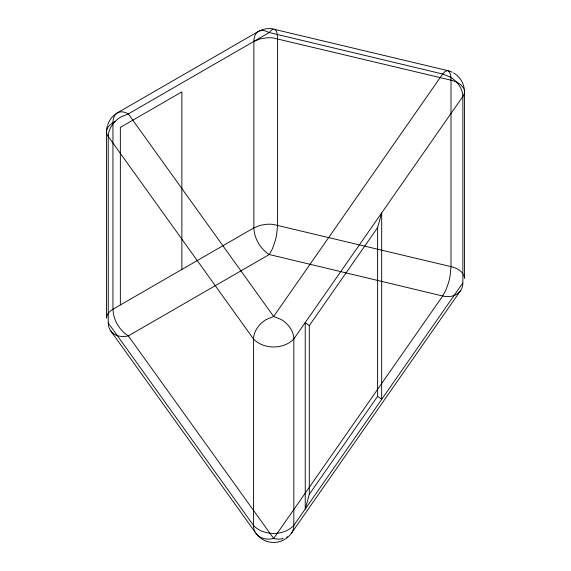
<?xml version="1.0" encoding="UTF-8"?>
<svg xmlns="http://www.w3.org/2000/svg" width="571" height="571" viewBox="0 0 571 571"><rect width="100%" height="100%" fill="white"/><g stroke="black" fill="none" stroke-linecap="round" stroke-linejoin="round"><path stroke-width="0.86" d="M462.817 282.93A13.554 13.554 0 0 1 460.569 290.703C456.572 296.221 448.977 297.584 442.682 295.999L269.248 254.523C260.269 248.863 254.273 238.492 253.867 227.886L253.867 41.419C253.845 37.707 254.966 33.461 258.377 31.462A21.748 21.748 0 0 1 273.045 28.885M108.226 136.469C108.283 130.502 111.445 124.97 115.656 120.909A28.736 28.736 0 0 1 120.924 116.919L128.318 113.907L269.248 32.54L271.496 30.07L273.416 29.121L447.743 70.618C451.111 72.281 450.776 76.971 451.004 80.176L451.004 266.636L450.076 276.093A69.148 69.148 0 0 1 448.563 282.595L445.744 290.482L442.682 295.999L273.652 538.46C267.478 540.038 259.905 538.846 255.979 533.378L110.646 330.809A13.511 13.511 0 0 1 108.269 322.936L108.226 136.469L253.56 339.046C263.595 349.638 283.887 349.645 293.829 338.924L462.86 96.463A8.322 8.322 0 0 0 464.487 91.774A7.466 7.466 0 0 0 464.095 89.583M377.617 227.615L381.678 212.912L381.678 399.379L377.617 396.324L377.617 227.615L309.296 325.62L309.296 494.329L305.235 509.032L305.235 322.565L309.296 325.62M309.296 494.329L377.617 396.324M460.526 290.675L291.495 533.136A21.748 21.748 0 0 1 284.858 539.345L282.866 540.402A21.748 21.748 0 0 1 269.191 541.986L266.85 541.358A21.748 21.748 0 0 1 255.979 533.378M287.541 536.811L286.656 537.304M258.377 31.462L117.448 112.83C114.036 114.828 112.915 119.075 112.944 122.786L112.944 309.246C113.351 319.853 119.339 330.231 128.318 335.884L273.652 538.46A21.291 21.291 0 0 0 282.559 538.76M115.121 121.53C111.167 123.536 106.634 126.748 106.57 131.665L106.57 318.126C106.599 314.178 109.711 311.081 112.944 309.246L253.867 227.886L260.326 225.309L266.636 224.296A37.465 37.465 0 0 1 273.109 224.403L451.004 266.636C455.472 267.742 460.069 269.726 462.86 273.552M253.867 41.419L260.326 38.849L266.636 37.836A37.465 37.465 0 0 1 273.109 37.943L451.004 80.176C455.851 81.389 461.025 83.651 463.545 88.234M259.398 30.977L262.175 30.449L264.673 30.706L269.248 32.54L442.682 74.016L450.105 76.992A28.6 28.6 0 0 1 455.401 80.946C459.626 84.979 462.803 90.504 462.86 96.463L462.86 282.923L293.829 525.391C283.887 536.105 263.595 536.098 253.56 525.506L108.226 322.936M282.545 538.71L283.13 538.581M274.308 29.15C277.677 30.805 277.342 35.495 277.57 38.7L277.57 225.16L276.642 234.617A69.148 69.148 0 0 1 275.136 241.119L272.31 249.006L269.248 254.523L128.318 335.884C122.144 337.468 114.571 336.269 110.646 330.809M464.43 91.774L464.43 278.241A7.823 7.823 0 0 0 463.531 274.701M181.871 269.455L181.871 91.874L120.353 127.39L120.353 304.971M452.218 72.231A21.748 21.748 0 0 0 447.743 70.618L445.252 71.304L442.682 74.016L273.652 316.477L266.257 319.496A28.736 28.736 0 0 0 260.99 323.479C256.779 327.54 253.617 333.079 253.56 339.046L253.56 525.506A13.832 13.832 0 0 0 254.98 531.787M453.595 72.967A21.748 21.748 0 0 1 464.359 90.054M108.262 136.448A8.372 8.372 0 0 1 106.513 131.665A21.748 21.748 0 0 1 107.448 125.541M107.776 124.521A21.748 21.748 0 0 1 117.448 112.83C120.881 110.881 125.12 112.03 128.318 113.907L273.652 316.477L281.082 319.453A28.6 28.6 0 0 1 286.371 323.407C290.596 327.44 293.772 332.964 293.829 338.924L293.829 525.391A13.554 13.554 0 0 1 291.538 533.171"/></g></svg>
